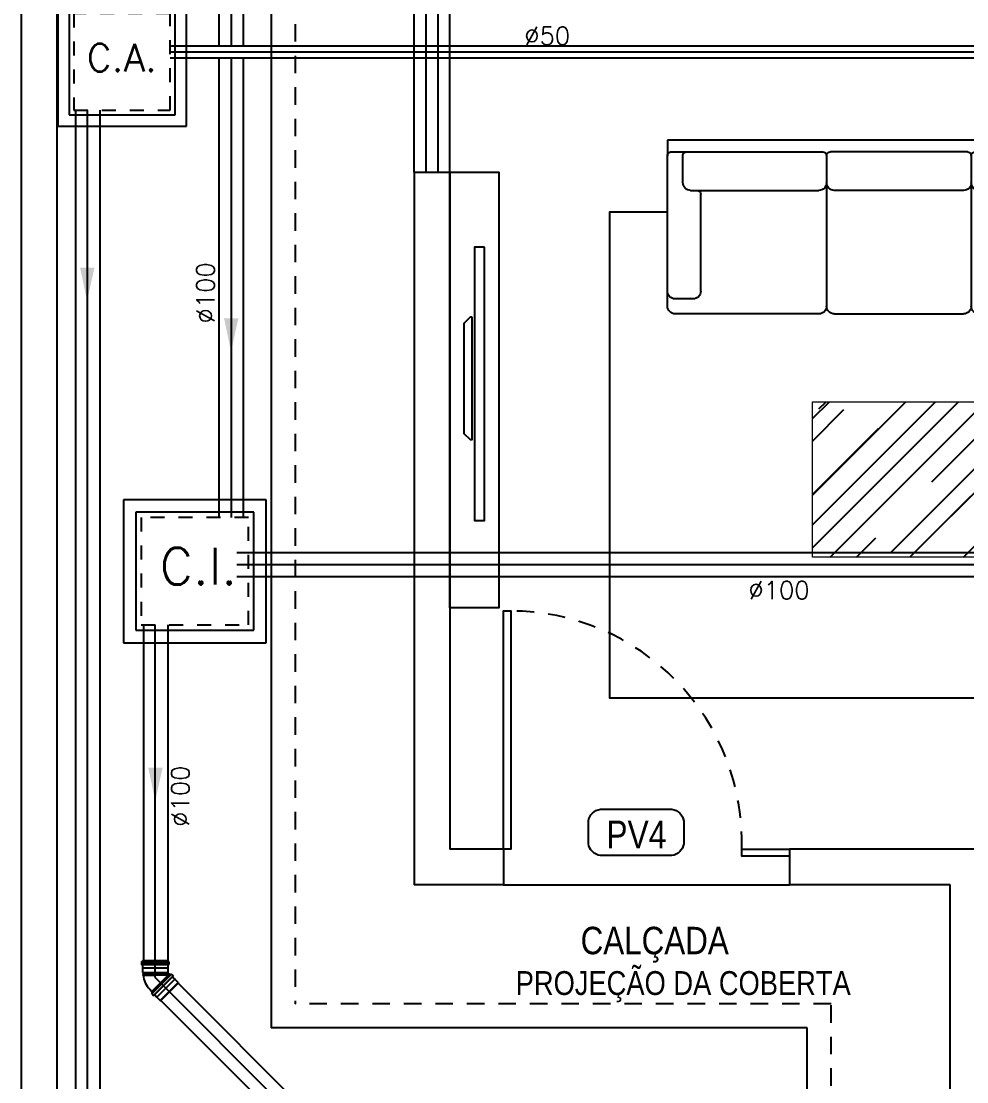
# Model space of a CAD drawing. Header units: millimetres. Extents: x 3923 to 4007, y 744 to 863.
# Drawn here: x 3973.52 to 3980.28, y 834.53 to 842.1 of the extents above; entities that cross this region are included whole.
import ezdxf
from ezdxf.enums import TextEntityAlignment as Align

# ---------------------------------------------------------------- set-up
doc = ezdxf.new("R2010")
doc.units = ezdxf.units.MM
doc.linetypes.add('HIDDEN', pattern=[0.375, 0.25, -0.125])
doc.linetypes.add('HIDDEN2', pattern=[0.1875, 0.125, -0.0625])
for name, color, linetype in [('-HIDRO', 8, 'Continuous'), ('COTA', 7, 'Continuous'), ('E-txt-g', 3, 'Continuous'), ('Esgoto', 5, 'Continuous'), ('HIDROGRAFIA', 4, 'Continuous'), ('Texto-Tubos', 7, 'Continuous'), ('TigreCad', 3, 'Continuous'), ('Tinterno', 9, 'Continuous'), ('TUBULAÇÃO_ESGOTO', 5, 'Continuous')]:
    doc.layers.add(name, color=color, linetype=linetype)
doc.layers.add('E-Lay-9', color=9, linetype='Continuous', lineweight=9)
doc.layers.add('E-Txt-W', color=7, linetype='Continuous', lineweight=20)
doc.styles.add('F2', font='ARIALN.TTF')
doc.styles.add('R80', font='simplex.shx', dxfattribs={"height": 12})
doc.styles.add('REG60', font='romans.shx', dxfattribs={"width": 0.8, "height": 0.15})
doc.styles.add('REG80', font='romans.shx', dxfattribs={"width": 0.8, "height": 0.2})
doc.styles.add('TCTUBOS-TXT', font='txt.shx')

# ---------------------------------------------------------------- blocks, each defined once
blk = doc.blocks.new('A$C7AFB675E')
at = {"color": 8}
for p, q in [((3.5035, 3.7432), (3.5035, 3.6832)), ((3.5035, 3.7432), (5.1585, 3.7432)), ((5.1585, 3.7432), (5.1585, 3.6632)), ((3.5035, 3.6832), (3.5635, 3.6832)), ((3.5235, 3.6832), (3.6035, 3.6832)), ((3.6035, 3.6832), (4.3135, 3.6832)), ((5.0585, 3.6832), (4.3535, 3.6832)), ((5.1385, 3.6832), (5.0585, 3.6832)), ((3.5035, 2.9606), (3.5035, 3.6632)), ((3.5835, 3.5232), (3.5835, 3.6632)), ((3.5835, 3.6632), (3.5835, 3.5232)), ((4.3335, 3.6632), (4.3335, 3.5232)), ((4.3335, 3.6632), (4.3335, 3.5232)), ((5.0785, 3.5232), (5.0785, 3.6632)), ((5.1585, 2.8832), (5.1585, 3.6632)), ((4.3335, 3.5232), (4.3335, 2.8832)), ((4.3335, 3.5232), (4.3335, 2.8832)), ((3.6235, 3.4832), (4.2935, 3.4832)), ((3.6765, 2.9606), (3.6765, 3.4632)), ((5.0385, 3.4832), (4.3735, 3.4832)), ((4.9855, 2.9606), (4.9855, 3.4632)), ((3.6365, 2.9206), (3.5435, 2.9206)), ((3.5835, 2.9206), (3.5835, 2.8832)), ((3.5835, 2.9206), (3.5835, 2.8832)), ((5.0255, 2.9206), (5.1185, 2.9206)), ((4.2935, 2.8432), (3.6235, 2.8432)), ((4.3735, 2.8432), (4.9185, 2.8432)), ((4.9185, 2.8432), (5.1185, 2.8432)), ((5.2102, 2.8261), (5.9902, 2.8261)), ((6.0702, 2.8261), (5.9902, 2.8261)), ((6.0102, 2.8061), (6.0102, 2.7261)), ((6.0702, 2.8261), (6.0702, 0.4261)), ((5.1702, 2.0411), (5.1702, 2.7861)), ((5.2477, 2.6931), (5.2477, 2.7861)), ((5.8102, 2.7061), (5.8102, 2.0411)), ((5.8502, 2.7461), (5.9902, 2.7461)), ((6.0102, 2.7261), (6.0102, 2.0211)), ((5.2877, 2.6531), (5.7902, 2.6531)), ((5.8502, 2.0011), (5.2102, 2.0011)), ((5.8502, 2.0011), (5.2102, 2.0011)), ((5.9902, 2.0011), (5.8502, 2.0011)), ((6.0102, 1.9811), (6.0102, 1.2711)), ((5.1702, 1.2911), (5.1702, 1.9611)), ((5.8102, 1.9611), (5.8102, 1.2911)), ((5.1702, 1.2111), (5.1702, 0.6661)), ((5.8502, 1.2511), (5.2102, 1.2511)), ((5.8502, 1.2511), (5.2102, 1.2511)), ((5.8102, 0.5461), (5.8102, 1.2111)), ((5.9902, 1.2511), (5.8502, 1.2511)), ((5.9902, 1.2511), (5.8502, 1.2511)), ((6.0102, 0.5261), (6.0102, 1.2311)), ((5.1702, 0.6661), (5.1702, 0.4661)), ((5.2477, 0.5591), (5.2477, 0.4661)), ((5.2877, 0.5991), (5.7902, 0.5991)), ((5.8502, 0.5061), (5.9902, 0.5061)), ((6.0102, 0.4461), (6.0102, 0.5261)), ((5.2102, 0.4261), (5.9902, 0.4261)), ((6.0702, 0.4261), (5.9902, 0.4261))]:
    blk.add_line(p, q, dxfattribs=at)
at = {"color": 8, "linetype": 'Continuous'}
for points in [[(5.6966, 0.4261), (5.6966, 0.1264), (3.1799, 0.1264), (3.1799, 3.3493), (3.5035, 3.3493)], [(5.1585, 3.3493), (5.6966, 3.3493), (5.6966, 2.8261)]]:
    blk.add_lwpolyline(points, dxfattribs=at)
at = {"color": 8}
for centre, radius, start, end in [((3.5235, 3.6632), 0.02, 90, 180), ((3.6035, 3.6632), 0.02, 90, 180), ((3.6035, 3.6632), 0.02, 90, 180), ((4.3135, 3.6632), 0.02, 0, 90), ((4.3535, 3.6632), 0.02, 90, 180), ((5.0585, 3.6632), 0.02, 0, 90), ((5.1385, 3.6632), 0.02, 0, 90), ((3.6235, 3.5232), 0.04, 180, 270), ((3.6235, 3.5232), 0.04, 180, 270), ((4.2935, 3.5232), 0.04, 270, 0), ((4.3735, 3.5232), 0.04, 180, 270), ((5.0385, 3.5232), 0.04, 270, 0), ((3.6565, 3.4632), 0.02, 0, 90), ((5.0055, 3.4632), 0.02, 90, 180), ((3.5435, 2.9606), 0.04, 180, 270), ((3.6365, 2.9606), 0.04, 270, 0), ((5.0255, 2.9606), 0.04, 180, 270), ((5.1185, 2.9606), 0.04, 270, 0), ((3.6235, 2.8832), 0.04, 180, 270), ((4.2935, 2.8832), 0.04, 270, 0), ((4.3735, 2.8832), 0.04, 180, 270), ((5.1185, 2.8832), 0.04, 270, 0), ((5.2102, 2.7861), 0.04, 90, 180), ((5.2877, 2.7861), 0.04, 90, 180), ((5.9902, 2.8061), 0.02, 0, 90), ((5.8502, 2.7061), 0.04, 90, 180), ((5.9902, 2.7261), 0.02, 0, 90), ((5.2877, 2.6931), 0.04, 180, 270), ((5.7902, 2.6731), 0.02, 270, 0), ((5.2102, 2.0411), 0.04, 180, 270), ((5.8502, 2.0411), 0.04, 180, 270), ((5.2102, 1.9611), 0.04, 90, 180), ((5.8502, 1.9611), 0.04, 90, 180), ((5.9902, 2.0211), 0.02, 270, 0), ((5.9902, 1.9811), 0.02, 0, 90), ((5.2102, 1.2911), 0.04, 180, 270), ((5.8502, 1.2911), 0.04, 180, 270), ((5.9902, 1.2711), 0.02, 270, 0), ((5.2102, 1.2111), 0.04, 90, 180), ((5.8502, 1.2111), 0.04, 90, 180), ((5.9902, 1.2311), 0.02, 0, 90), ((5.2877, 0.5591), 0.04, 90, 180), ((5.7902, 0.5791), 0.02, 0, 90), ((5.8502, 0.5461), 0.04, 180, 270), ((5.9902, 0.5261), 0.02, 270, 0), ((5.2102, 0.4661), 0.04, 180, 270), ((5.2877, 0.4661), 0.04, 180, 270), ((5.9902, 0.4461), 0.02, 270, 0)]:
    blk.add_arc(centre, radius, start, end, dxfattribs=at)
at = {"layer": 'COTA', "color": 8, "linetype": 'Continuous'}
for p, q in [((3.9095, 2.0967), (4.1409, 2.328)), ((3.9095, 1.6833), (4.5543, 2.328)), ((3.9095, 2.1091), (4.1285, 2.328)), ((3.9095, 2.2372), (4.0004, 2.328)), ((3.9095, 1.9603), (4.2773, 2.328)), ((3.9339, 1.5836), (4.6783, 2.328)), ((4.1199, 1.8936), (4.5543, 2.328)), ((4.2997, 1.7965), (4.7151, 2.2119)), ((3.9095, 1.27), (4.7151, 2.0755)), ((3.9574, 1.1773), (4.7151, 1.9349)), ((4.0773, 1.1773), (4.7151, 1.8151)), ((3.9095, 1.6833), (3.9132, 1.687)), ((4.2303, 1.1773), (4.7151, 1.6621)), ((3.9095, 1.4064), (4.0103, 1.5071)), ((4.2344, 1.1773), (4.5766, 1.5195)), ((4.5113, 1.1773), (4.6738, 1.3397)), ((4.6271, 1.1773), (4.7151, 1.2653)), ((4.6779, 1.2116), (4.7151, 1.2488))]:
    blk.add_line(p, q, dxfattribs=at)
at = {"layer": 'E-Lay-9', "color": 8}
for p, q in [((4.7151, 2.328), (3.9095, 2.328)), ((3.9095, 2.328), (3.9095, 1.1773)), ((4.7151, 1.1773), (4.7151, 2.328)), ((3.9095, 1.1773), (4.7151, 1.1773))]:
    blk.add_line(p, q, dxfattribs=at)
blk = doc.blocks.new('TXT-AMB75')
at = {"layer": 'E-txt-g', "style": 'REG80', "width": 0.8, "flags": 8}
blk.add_attdef('TXT', text='', height=0.2, dxfattribs=at).set_placement((0.0055, 0.2964), align=Align.CENTER)
at = {"layer": 'E-Txt-W', "style": 'REG60', "width": 0.8, "flags": 8}
blk.add_attdef('TXT', text='', height=0.15, dxfattribs=at).set_placement((0.0055, 0.0271), align=Align.CENTER)
blk = doc.blocks.new('inp_cx')
for p, q in [((40, 40), (-40, 40)), ((-40, 40), (-40, -40)), ((40, -40), (40, 40)), ((-40, -40), (40, -40))]:
    blk.add_line(p, q)
at = {"color": 1, "linetype": 'Continuous', "ltscale": 0.5}
for p, q in [((33, 33), (-33, 33)), ((-33, 33), (-33, -33)), ((33, -33), (33, 33)), ((-33, -33), (33, -33))]:
    blk.add_line(p, q, dxfattribs=at)
at = {"color": 1, "linetype": 'HIDDEN', "ltscale": 0.5}
for p, q in [((30, 30), (-30, 30)), ((-30, 30), (-30, -30)), ((30, -30), (30, 30)), ((-30, -30), (30, -30))]:
    blk.add_line(p, q, dxfattribs=at)
at = {"style": 'R80'}
blk.add_text('C.I.', height=20.592, dxfattribs=at).set_placement((-19.56, -7.5))
blk = doc.blocks.new('_cxareia')
for p, q in [((40, 40), (-40, 40)), ((-40, 40), (-40, -40)), ((40, -40), (40, 40)), ((-40, -40), (40, -40))]:
    blk.add_line(p, q)
at = {"color": 1, "linetype": 'Continuous', "ltscale": 0.5}
for p, q in [((33, 33), (-33, 33)), ((-33, 33), (-33, -33)), ((33, -33), (33, 33)), ((-33, -33), (33, -33))]:
    blk.add_line(p, q, dxfattribs=at)
at = {"color": 1, "linetype": 'HIDDEN', "ltscale": 0.5}
for p, q in [((30, 30), (-30, 30)), ((-30, 30), (-30, -30)), ((30, -30), (30, 30)), ((-30, -30), (30, -30))]:
    blk.add_line(p, q, dxfattribs=at)
at = {"style": 'R80'}
blk.add_text('C.A.', height=17.28, dxfattribs=at).set_placement((-21.97, -6.06))
blk = doc.blocks.new('j4n100p')
at = {"layer": 'TigreCad'}
for p, q in [((9.8, 50.8), (9.9, 52.3)), ((9.8, 50.8), (9.8, 0)), ((12.9, 52.3), (9.9, 52.3)), ((9.9, 52.3), (9.9, 0)), ((13, 50.8), (12.9, 52.3)), ((12.9, 52.3), (12.9, 0)), ((19.2, 50.8), (13, 50.8)), ((13, 50.8), (13, 0)), ((21.4, 53), (19.2, 50.8)), ((41.1, 53), (21.4, 53)), ((21.4, 53), (21.4, -53)), ((41.4, 53.2), (41.1, 53)), ((41.1, 53), (41.1, -53)), ((53.5, 53.2), (41.4, 53.2)), ((41.4, 53.2), (41.4, -53.3)), ((54.7, 56.7), (54.5, 54.2)), ((65.1, 57.7), (55.7, 57.7)), ((55.7, 56.7), (55.7, -56.6)), ((65.1, 56.7), (65.1, -56.6)), ((66.1, 56.9), (66.9, 54)), ((72.3, 53.2), (67.9, 53.2)), ((72.3, 53.2), (72.3, -53.3)), ((-48.8, 23.1), (-58.1, 13.7)), ((9.8, -54.2), (9.8, 0)), ((13, -56), (13, 0)), ((19.1, -52.8), (13.7, -58.1)), ((21.4, -53), (21.2, -52.8)), ((41.1, -53), (21.4, -53)), ((41.4, -53.3), (41.1, -53)), ((53.5, -53.3), (41.4, -53.3)), ((54.7, -56.7), (54.5, -54.2)), ((65.1, -57.6), (55.7, -57.6)), ((66.1, -56.9), (66.9, -54)), ((72.3, -53.3), (67.9, -53.3))]:
    blk.add_line(p, q, dxfattribs=at)
for centre, radius, start, end in [((20.1, -45.8), 97.2, 96.0987, 135), ((53.5, 54.2), 1, 270, 355), ((55.7, 56.7), 1, 90, 175), ((65.1, 56.7), 1, 15, 90), ((67.9, 54.2), 1, 195, 270), ((20.1, -53.8), 1.5, 45, 135), ((53.5, -54.2), 1, 5, 90), ((55.7, -56.6), 1, 185, 270), ((65.1, -56.6), 1, 270, 345), ((67.9, -54.2), 1, 90, 165)]:
    blk.add_arc(centre, radius, start, end, dxfattribs=at)
at = {"layer": 'Tinterno'}
for p, q in [((19.2, 50.8), (19.2, -52.7)), ((54.4, 53.2), (54.4, -53.3)), ((67.1, 53.2), (67.1, -53.3)), ((13.7, -58.1), (-58.1, 13.7)), ((9.9, -54.3), (9.9, 0)), ((12.9, -53.3), (12.9, 0))]:
    blk.add_line(p, q, dxfattribs=at)
blk = doc.blocks.new('11031030p')
at = {"layer": 'TigreCad'}
for p, q in [((0, -53.3), (0, 53.2)), ((0, 53.2), (4.4, 53.2)), ((6.2, 56.9), (5.4, 54)), ((7.2, 57.6), (16.6, 57.6)), ((7.2, -56.7), (7.2, 56.6)), ((16.6, -56.7), (16.6, 56.6)), ((17.6, 56.7), (17.8, 54.2)), ((18.8, 53.2), (30.9, 53.2)), ((30.9, 53.2), (31.2, 53)), ((50.9, 53), (31.2, 53)), ((50.9, 53), (53.1, 50.8)), ((53.1, -50.8), (53.1, 50.8)), ((0, -53.3), (4.4, -53.3)), ((6.2, -56.9), (5.4, -54)), ((7.2, -57.7), (16.6, -57.7)), ((17.6, -56.7), (17.8, -54.2)), ((18.8, -53.3), (30.9, -53.3)), ((30.9, -53.3), (31.2, -53)), ((31.2, -53), (50.9, -53)), ((50.9, -53), (53.1, -50.8))]:
    blk.add_line(p, q, dxfattribs=at)
for centre, start, end in [((4.4, 54.2), 270, 345), ((7.2, 56.6), 90, 165), ((16.6, 56.6), 5, 90), ((18.8, 54.2), 185, 270), ((4.4, -54.2), 15, 90), ((7.2, -56.7), 195, 270), ((16.6, -56.7), 270, 355), ((18.8, -54.2), 90, 175)]:
    blk.add_arc(centre, 1, start, end, dxfattribs=at)
at = {"layer": 'Tinterno'}
for p, q in [((5.2, -53.3), (5.2, 53.2)), ((17.9, -53.3), (17.9, 53.2)), ((30.9, 53.2), (30.9, -53.3)), ((31.2, 53), (31.2, -53)), ((50.9, 53), (50.9, -53))]:
    blk.add_line(p, q, dxfattribs=at)

msp = doc.modelspace()

# ---------------------------------------------------------------- linework, layer by layer
at = {"layer": '-HIDRO'}
for p, q in [((3973.5223, 860.5143), (3973.5223, 817.9893)), ((3973.7775, 860.2592), (3973.7775, 818.7548)), ((3975.3084, 855.7515), (3975.3084, 834.9143)), ((3976.329, 841.0244), (3976.329, 844.0862)), ((3976.414, 841.0244), (3976.414, 844.0862)), ((3976.4991, 841.0244), (3976.4991, 844.0862)), ((3976.5841, 841.0244), (3976.5841, 844.0862)), ((3976.329, 841.0244), (3976.329, 835.9349)), ((3976.329, 841.0244), (3976.5841, 841.0244)), ((3976.5841, 841.0244), (3976.5841, 836.19)), ((3976.9668, 836.19), (3976.5841, 836.19)), ((3976.9668, 836.19), (3976.9668, 835.9349)), ((3980.5815, 836.19), (3979.008, 836.19)), ((3979.008, 836.19), (3979.008, 835.9349)), ((3976.9668, 835.9349), (3976.329, 835.9349)), ((3976.9668, 835.9349), (3979.008, 835.9349)), ((3980.1562, 835.9349), (3979.008, 835.9349)), ((3980.1562, 829.7262), (3980.1562, 835.9349)), ((3979.1356, 834.9143), (3975.3084, 834.9143)), ((3979.1356, 828.7056), (3979.1356, 834.9143))]:
    msp.add_line(p, q, dxfattribs=at)
at = {"layer": '-HIDRO', "linetype": 'HIDDEN2'}
for p, q in [((3975.4785, 855.5814), (3975.4785, 835.0844)), ((3979.3057, 835.0844), (3975.4785, 835.0844)), ((3979.3057, 828.8757), (3979.3057, 835.0844))]:
    msp.add_line(p, q, dxfattribs=at)
at = {"layer": '-HIDRO'}
for points in [[(3976.5841, 837.9142), (3976.5841, 841.0244), (3976.933, 841.0244), (3976.933, 837.9142)], [(3976.8319, 840.49), (3976.7592, 840.49), (3976.7592, 838.5373), (3976.8319, 838.5373)], [(3976.7427, 839.9883), (3976.7281, 839.9883), (3976.6845, 839.9447), (3976.6845, 839.1593), (3976.7281, 839.1157), (3976.7427, 839.1157)], [(3976.9668, 836.19), (3976.9668, 837.891), (3977.0179, 837.891), (3977.0179, 836.19)], [(3979.008, 836.19), (3979.008, 836.139), (3978.6678, 836.139), (3978.6678, 836.19)]]:
    msp.add_lwpolyline(points, close=True, dxfattribs=at)
at = {"layer": '-HIDRO', "linetype": 'Continuous'}
msp.add_lwpolyline([(3978.2541, 836.229, -0.331371), (3978.169, 836.144), (3977.6583, 836.1445, -0.332506), (3977.5732, 836.229), (3977.5732, 836.39, -0.330378), (3977.6582, 836.4756), (3978.169, 836.4751, -0.331371), (3978.2541, 836.39)], format="xyb", close=True, dxfattribs=at)
at = {"layer": '-HIDRO', "linetype": 'HIDDEN2'}
msp.add_arc((3977.0179, 836.2403), 1.6507, 358.25509, 90, dxfattribs=at)
at = {"layer": 'Esgoto'}
for p, q in [((3975.0206, 843.9641), (3975.0206, 841.9253)), ((3984.8515, 841.8822), (3974.5871, 841.8822)), ((3975.0206, 841.8391), (3975.0206, 838.5573)), ((3973.9925, 841.468), (3973.9925, 817.591)), ((3984.6639, 838.2203), (3975.0629, 838.2203)), ((3974.4794, 835.2729), (3974.4794, 837.7919)), ((3974.4794, 835.2729), (3982.859, 826.8934))]:
    msp.add_line(p, q, dxfattribs=at)
at = {"layer": 'TigreCad'}
for p, q in [((3974.9342, 843.9641), (3974.9342, 841.9253)), ((3975.107, 843.9641), (3975.107, 841.9253)), ((3984.7563, 841.9253), (3974.5871, 841.9253)), ((3984.7563, 841.8391), (3974.5871, 841.8391)), ((3974.9342, 841.8391), (3974.9342, 838.5573)), ((3975.107, 841.8391), (3975.107, 838.5573)), ((3973.9102, 841.468), (3973.9102, 817.5975)), ((3974.083, 841.468), (3974.083, 817.5975)), ((3982.7629, 838.3067), (3975.0629, 838.3067)), ((3982.7629, 838.1339), (3975.0629, 838.1339)), ((3974.3966, 837.7919), (3974.3966, 835.3959)), ((3974.5694, 837.7919), (3974.57, 835.3959)), ((3974.6422, 835.2324), (3982.9142, 826.9604)), ((3974.5199, 835.1102), (3982.859, 826.7712))]:
    msp.add_line(p, q, dxfattribs=at)
at = {"layer": 'TUBULAÇÃO_ESGOTO'}
for points in [[(3973.9925, 840.1033), (3973.9431, 840.3432), (3974.0452, 840.3425)], [(3975.0206, 839.742), (3974.9712, 839.9819), (3975.0733, 839.9812)], [(3974.4794, 836.5324), (3974.43, 836.7723), (3974.5321, 836.7716)]]:
    msp.add_solid(points, dxfattribs=at)

# ---------------------------------------------------------------- block references
at = {"layer": '-HIDRO', "ltscale": 0.35, "xscale": -1.37781, "yscale": 1.37781, "zscale": 1.37781, "rotation": 270}
msp.add_blockref('A$C7AFB675E', (3977.5503, 832.8889), dxfattribs=at)
at = {"layer": '-HIDRO'}
ref = msp.add_blockref('TXT-AMB75', (3978.0398, 835.0721), dxfattribs=dict(at, xscale=1.240029, yscale=1.240029, zscale=1.240029))
ref.add_attrib('TXT', 'CALÇADA', dxfattribs={"layer": 'E-txt-g', "color": 2, "height": 0.19562, "style": 'F2'}).set_placement((3978.0466, 835.4397), align=Align.CENTER)
at = {"layer": 'Esgoto', "xscale": 0.001701, "yscale": 0.001701, "zscale": 0.001701, "rotation": 314.9999999996718}
msp.add_blockref('11031030p', (3974.5172, 835.2352), dxfattribs=at)
at = {"layer": 'HIDROGRAFIA'}
for name, p, xscale, yscale, zscale in [('_cxareia', (3974.2426, 841.8125), 0.01148175000079209, 0.01148175000001857, 0.01148175), ('inp_cx', (3974.7621, 838.1746), 0.01275750000027847, 0.01275749999989171, 0.0127575)]:
    msp.add_blockref(name, p, dxfattribs=dict(at, xscale=xscale, yscale=yscale, zscale=zscale))
at = {"layer": 'TigreCad', "xscale": 0.001701, "yscale": 0.001701, "zscale": 0.001701, "rotation": 90}
msp.add_blockref('j4n100p', (3974.4794, 835.2729), dxfattribs=at)

# ---------------------------------------------------------------- texts
at = {"layer": '-HIDRO', "linetype": 'Continuous', "style": 'F2'}
for s, height, p in [('PV4', 0.19832, (3977.7009, 836.394, 2.9121)), ('PROJEÇÃO DA COBERTA', 0.1701, (3977.0539, 835.3188))]:
    msp.add_text(s, height=height, dxfattribs=at).set_placement(p, align=Align.TOP_LEFT)
at = {"layer": 'Texto-Tubos', "style": 'TCTUBOS-TXT'}
for s, p in [('%%C50', (3977.2793, 841.9338)), ('%%C100', (3978.9342, 837.9751))]:
    msp.add_text(s, height=0.12757, dxfattribs=at).set_placement(p, align=Align.CENTER)
for p in [(3974.9024, 840.162), (3974.7227, 836.5678)]:
    msp.add_text('%%C100', height=0.12757, rotation=90, dxfattribs=at).set_placement(p, align=Align.CENTER)

doc.saveas('drawing.dxf')
